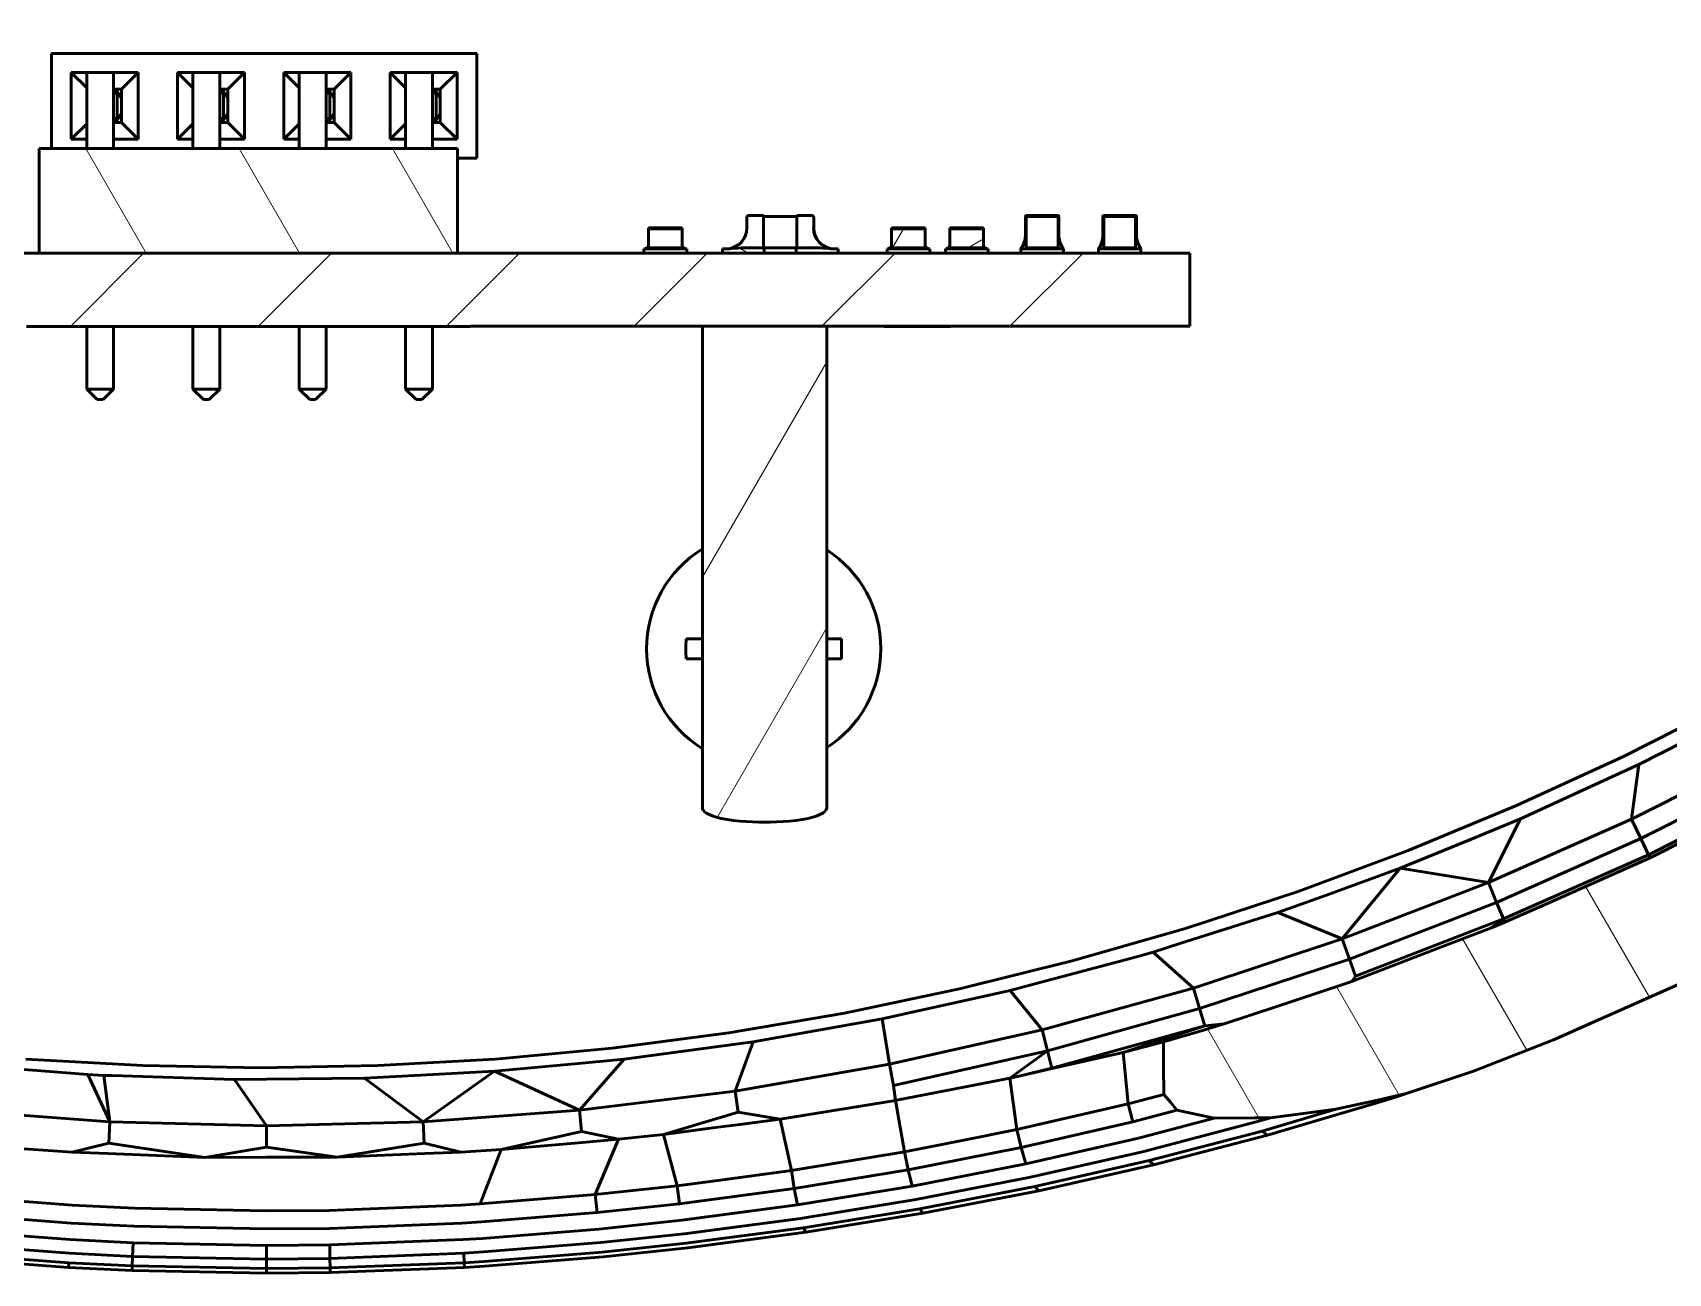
# Model space of a CAD drawing. Header units: millimetres. Extents: x -232 to 1390, y -69 to 653.
# Drawn here: x 532.84 to 571.92, y 318.03 to 347.68 of the extents above; entities that cross this region are included whole.
import ezdxf

# ---------------------------------------------------------------- set-up
doc = ezdxf.new("R2010")
doc.units = ezdxf.units.MM
doc.layers.add('Видимый контур (ГОСТ)', color=7, linetype='Continuous', lineweight=50)
doc.layers.add('Штриховка (ГОСТ)', color=7, linetype='Continuous', lineweight=18)
pattern_1 = [(45, (0, 0), (-2.245064, 2.245064), [])]
pattern_2 = [(60, (0, 0), (-2.74963, 1.587501), [])]
pattern_3 = [(120.00018, (0, 0), (-2.749626, -1.587508), [])]
pattern_4 = [(30, (0, 0), (-1.587501, 2.74963), [])]
pattern_5 = [(150.00025, (0, 0), (-1.587488, -2.749637), [])]

msp = doc.modelspace()

# ---------------------------------------------------------------- hatches: boundary and pattern name
at = {"layer": 'Штриховка (ГОСТ)'}
h = msp.add_hatch(dxfattribs=at)
h.set_pattern_fill('ANSI31', color=256, scale=25.4, angle=75.0002, style=0)
h.set_pattern_definition(pattern_3)
h.paths.add_polyline_path([(604.753, 437.621), (605.441, 436.429), (605.934, 435.581), (606.16, 435.047), (606.261, 434.807), (606.278, 434.701), (606.373, 434.126), (606.387, 434.033), (606.39, 434.016), (606.322, 433.365), (606.311, 433.252), (606.099, 432.752), (606.033, 432.591), (605.708, 432.231), (605.577, 432.081), (605.141, 431.852), (604.973, 431.76), (604.528, 431.691), (604.265, 431.652), (593.213, 431.636), (583.768, 431.621), (583.486, 431.591), (582.309, 431.468), (581.72, 431.28), (580.895, 431.016), (580.201, 430.629), (579.568, 430.277), (578.73, 429.576), (578.369, 429.273), (577.379, 428.091), (577.333, 428.037), (577.221, 427.845), (576.494, 426.525), (576.254, 425.873), (575.875, 424.839), (575.506, 423.091), (575.496, 423.041), (575.49, 422.965), (575.368, 421.051), (575.368, 416.368), (575.368, 415.719), (575.368, 409.22), (575.368, 404.959), (575.368, 401.908), (575.368, 400.39), (575.368, 398.178), (575.368, 396.445), (575.368, 395.023), (575.368, 393.61), (575.368, 392.544), (575.368, 391.612), (575.368, 390.771), (575.368, 389.559), (575.368, 388.953), (575.368, 388.307), (575.368, 387.162), (575.368, 386.632), (575.368, 386.069), (575.368, 385.013), (575.368, 384.489), (575.368, 383.442), (575.368, 382.881), (575.368, 382.123), (575.368, 380.918), (575.368, 378.378), (575.368, 374.678), (575.404, 374.118), (575.482, 372.889), (575.49, 372.778), (575.49, 372.762), (575.491, 372.745), (575.491, 372.737), (575.495, 372.697), (575.496, 372.692), (575.749, 371.49), (575.875, 370.892), (576.13, 370.196), (576.494, 369.203), (576.636, 368.943), (577.15, 368.009), (577.294, 367.763), (577.333, 367.696), (578.13, 366.744), (578.369, 366.458), (579.107, 365.84), (579.568, 365.454), (580.223, 365.089), (580.895, 364.714), (581.469, 364.53), (582.309, 364.261), (583.475, 364.139), (583.768, 364.108), (586.626, 364.114), (604.265, 364.073), (604.322, 364.065), (604.907, 363.968), (604.937, 363.964), (604.975, 363.958), (605.555, 363.65), (605.578, 363.637), (606.033, 363.128), (606.035, 363.126), (606.043, 363.105), (606.311, 362.474), (606.32, 362.392), (606.389, 361.724), (606.351, 361.489), (606.26, 360.929), (606.083, 360.503), (605.934, 360.148), (605.443, 359.291), (604.753, 358.108), (603.245, 355.727), (602.723, 354.902), (602.161, 354.103), (600.537, 351.799), (599.936, 351.029), (598.202, 348.806), (596.36, 346.672), (595.723, 345.932), (593.779, 343.89), (593.106, 343.183), (592.398, 342.51), (590.357, 340.566), (589.617, 339.928), (587.482, 338.087), (585.26, 336.352), (584.49, 335.752), (582.185, 334.128), (581.387, 333.566), (580.562, 333.044), (578.181, 331.536), (577.331, 331.054), (574.878, 329.665), (572.36, 328.397), (571.487, 327.958), (568.91, 326.816), (568.018, 326.42), (567.812, 326.336), (567.674, 326.28), (566.697, 325.909), (564.477, 325.052), (564.359, 325.008), (562.596, 324.416), (561.313, 323.992), (560.967, 323.891), (560.873, 323.863), (559.864, 323.568), (559.862, 322.99), (559.868, 322.305), (560.032, 322.111), (560.178, 321.93), (560.668, 321.825), (561.071, 321.741), (562.029, 321.749), (562.416, 321.75), (562.84, 321.805), (563.98, 321.952), (564.978, 322.169), (565.661, 322.333), (567.272, 322.862), (569.18, 323.614), (572.786, 325.213), (576.309, 326.987), (579.741, 328.931), (583.074, 331.041), (586.299, 333.313), (589.409, 335.74), (592.396, 338.316), (595.253, 341.036), (597.973, 343.893), (600.549, 346.88), (602.976, 349.99), (605.248, 353.215), (607.358, 356.547), (609.302, 359.98), (610.851, 363.051), (611.184, 363.984), (611.253, 364.573), (611.293, 364.931), (611.28, 365.033), (611.172, 365.831), (611.059, 366.091), (610.833, 366.603), (610.59, 366.878), (610.299, 367.198), (609.963, 367.383), (609.603, 367.573), (609.254, 367.633), (608.791, 367.701), (599.946, 367.704), (591.894, 367.748), (582.368, 367.733), (581.931, 367.804), (581.333, 367.9), (580.97, 368.084), (580.368, 368.389), (580.133, 368.61), (579.54, 369.166), (579.441, 369.323), (578.932, 370.135), (578.909, 370.174), (578.904, 370.182), (578.585, 371.193), (578.504, 371.449), (578.425, 372.245), (578.368, 372.808), (578.368, 373.22), (578.368, 376.898), (578.368, 380.249), (578.368, 381.68), (578.368, 382.531), (578.368, 383.139), (578.368, 384.196), (578.368, 384.746), (578.368, 385.79), (578.368, 386.369), (578.368, 386.908), (578.368, 388.036), (578.368, 388.688), (578.368, 389.3), (578.368, 390.505), (578.368, 391.353), (578.368, 392.292), (578.368, 393.371), (578.368, 394.808), (578.368, 396.267), (578.368, 398.066), (578.368, 400.399), (578.368, 402.007), (578.368, 405.322), (578.368, 410.106), (578.368, 417.787), (578.368, 418.437), (578.368, 422.922), (578.45, 423.734), (578.504, 424.279), (578.886, 425.487), (578.904, 425.543), (579.004, 425.714), (579.54, 426.567), (579.691, 426.708), (580.368, 427.343), (580.681, 427.501), (581.333, 427.831), (581.742, 427.897), (582.368, 427.997), (591.575, 427.981), (595.949, 428.013), (608.79, 428.028), (609.064, 428.067), (609.603, 428.159), (610.113, 428.438), (610.299, 428.534), (610.668, 428.948), (610.833, 429.127), (611.032, 429.586), (611.171, 429.895), (611.224, 430.302), (611.292, 430.788), (611.26, 431.064), (611.184, 431.746), (611.094, 432.006), (611.017, 432.23), (610.852, 432.687), (609.302, 435.75), (607.358, 439.182), (605.248, 442.515), (602.976, 445.74), (600.549, 448.849), (597.973, 451.836), (595.253, 454.693), (592.396, 457.413), (589.409, 459.99), (586.299, 462.417), (583.074, 464.688), (579.741, 466.798), (576.309, 468.743), (572.786, 470.516), (569.18, 472.115), (565.499, 473.535), (561.754, 474.772), (557.952, 475.824), (554.103, 476.688), (550.217, 477.363), (546.302, 477.845), (542.368, 478.136), (538.424, 478.233), (534.481, 478.136), (530.547, 477.845), (526.632, 477.363), (522.745, 476.688), (518.896, 475.824), (515.095, 474.772), (511.349, 473.535), (507.669, 472.115), (504.063, 470.516), (500.539, 468.743), (497.107, 466.798), (493.774, 464.688), (490.549, 462.417), (487.439, 459.99), (484.452, 457.413), (481.595, 454.693), (478.876, 451.836), (476.299, 448.849), (473.872, 445.74), (471.601, 442.515), (469.49, 439.182), (467.546, 435.75), (465.997, 432.678), (465.664, 431.746), (465.595, 431.156), (465.556, 430.799), (465.569, 430.696), (465.676, 429.899), (465.789, 429.638), (466.015, 429.126), (466.258, 428.852), (466.55, 428.531), (466.885, 428.346), (467.245, 428.156), (467.595, 428.097), (468.058, 428.029), (476.902, 428.025), (484.954, 427.981), (494.48, 427.996), (494.917, 427.926), (495.515, 427.83), (495.878, 427.646), (496.48, 427.341), (496.716, 427.12), (497.309, 426.564), (497.407, 426.407), (497.917, 425.595), (497.94, 425.555), (497.944, 425.548), (498.263, 424.536), (498.344, 424.281), (498.424, 423.484), (498.48, 422.921), (498.48, 418.182), (498.48, 417.504), (498.48, 409.907), (498.48, 405.168), (498.48, 401.88), (498.48, 400.277), (498.48, 397.963), (498.48, 396.177), (498.48, 394.725), (498.48, 393.298), (498.48, 392.224), (498.48, 391.287), (498.48, 390.505), (498.48, 389.3), (498.48, 388.64), (498.48, 387.992), (498.48, 386.872), (498.48, 386.335), (498.48, 385.756), (498.48, 384.717), (498.48, 384.166), (498.48, 383.112), (498.48, 382.499), (498.48, 381.638), (498.48, 380.181), (498.48, 376.732), (498.48, 373.2), (498.48, 372.807), (498.399, 371.995), (498.344, 371.45), (497.962, 370.243), (497.944, 370.186), (497.844, 370.016), (497.309, 369.163), (497.157, 369.021), (496.48, 368.387), (496.167, 368.228), (495.515, 367.899), (495.106, 367.833), (494.48, 367.732), (485.274, 367.748), (480.899, 367.716), (468.058, 367.702), (467.785, 367.662), (467.245, 367.571), (466.735, 367.292), (466.549, 367.195), (466.18, 366.781), (466.015, 366.603), (465.816, 366.144), (465.677, 365.835), (465.624, 365.427), (465.557, 364.942), (465.589, 364.666), (465.664, 363.984), (465.754, 363.724), (465.831, 363.5), (465.996, 363.043), (467.546, 359.98), (469.49, 356.547), (471.601, 353.215), (473.872, 349.99), (476.299, 346.88), (478.876, 343.893), (481.595, 341.036), (484.452, 338.316), (487.439, 335.74), (490.549, 333.313), (493.774, 331.041), (497.107, 328.931), (500.539, 326.987), (504.063, 325.213), (507.669, 323.614), (509.562, 322.863), (510.662, 322.494), (510.833, 322.441), (511.182, 322.333), (512.065, 322.134), (512.863, 321.952), (513.113, 321.919), (513.614, 321.852), (514.15, 321.787), (514.451, 321.749), (515.117, 321.747), (515.775, 321.741), (515.966, 321.786), (516.624, 321.933), (516.638, 321.951), (516.715, 322.047), (516.935, 322.307), (516.937, 322.461), (516.985, 323.568), (515.976, 323.863), (515.881, 323.891), (515.535, 323.992), (514.252, 324.416), (512.489, 325.008), (512.371, 325.052), (510.151, 325.909), (509.174, 326.28), (509.036, 326.336), (508.831, 326.42), (507.938, 326.816), (505.361, 327.958), (504.489, 328.397), (501.971, 329.665), (499.517, 331.054), (498.668, 331.536), (496.286, 333.044), (495.461, 333.566), (494.663, 334.128), (492.358, 335.752), (491.588, 336.352), (489.366, 338.087), (487.231, 339.928), (486.492, 340.566), (484.45, 342.51), (483.743, 343.183), (483.069, 343.89), (481.126, 345.932), (480.488, 346.672), (478.646, 348.806), (476.912, 351.029), (476.311, 351.799), (474.688, 354.103), (474.125, 354.902), (473.603, 355.727), (472.095, 358.108), (471.406, 359.291), (470.914, 360.148), (470.766, 360.503), (470.588, 360.929), (470.542, 361.219), (470.46, 361.724), (470.477, 361.884), (470.537, 362.474), (470.562, 362.53), (470.805, 363.105), (470.813, 363.124), (470.814, 363.126), (471.253, 363.617), (471.27, 363.637), (471.868, 363.955), (471.873, 363.958), (471.911, 363.964), (471.942, 363.968), (472.526, 364.065), (472.583, 364.073), (490.221, 364.114), (493.08, 364.109), (493.362, 364.138), (494.539, 364.261), (495.129, 364.45), (495.953, 364.714), (496.647, 365.1), (497.28, 365.453), (498.118, 366.154), (498.48, 366.456), (499.47, 367.638), (499.515, 367.693), (499.628, 367.885), (500.355, 369.205), (500.594, 369.857), (500.974, 370.891), (501.08, 371.379), (501.093, 371.461), (501.352, 372.688), (501.353, 372.693), (501.355, 372.709), (501.355, 372.716), (501.355, 372.722), (501.358, 372.765), (501.48, 374.678), (501.48, 378.237), (501.48, 380.853), (501.48, 382.081), (501.48, 382.848), (501.48, 383.413), (501.48, 384.456), (501.48, 384.982), (501.48, 386.032), (501.48, 386.595), (501.48, 387.124), (501.48, 388.26), (501.48, 388.901), (501.48, 389.559), (501.48, 390.771), (501.48, 391.542), (501.48, 392.471), (501.48, 393.532), (501.48, 394.934), (501.48, 396.348), (501.48, 398.068), (501.48, 400.26), (501.48, 401.773), (501.48, 404.798), (501.48, 409.016), (501.48, 415.439), (501.48, 416.116), (501.48, 421.051), (501.444, 421.611), (501.366, 422.84), (501.357, 422.977), (501.353, 423.037), (501.096, 424.257), (500.974, 424.837), (500.719, 425.533), (500.355, 426.527), (500.212, 426.787), (499.698, 427.72), (499.554, 427.967), (499.515, 428.033), (498.718, 428.986), (498.48, 429.271), (497.741, 429.889), (497.28, 430.276), (496.626, 430.641), (495.953, 431.016), (495.379, 431.199), (494.539, 431.469), (493.373, 431.591), (493.08, 431.621), (489.929, 431.617), (472.583, 431.652), (472.473, 431.668), (471.874, 431.767), (471.817, 431.796), (471.27, 432.091), (471.238, 432.125), (470.814, 432.598), (470.782, 432.671), (470.538, 433.251), (470.519, 433.424), (470.46, 434.003), (470.513, 434.337), (470.588, 434.8), (470.805, 435.321), (470.914, 435.583), (471.31, 436.277), (471.406, 436.436), (472.095, 437.621), (473.603, 440.003), (474.125, 440.828), (474.688, 441.626), (476.311, 443.931), (476.912, 444.701), (478.646, 446.923), (480.488, 449.058), (481.126, 449.797), (483.069, 451.839), (483.743, 452.546), (484.45, 453.22), (486.492, 455.163), (487.231, 455.801), (489.366, 457.642), (491.588, 459.377), (492.358, 459.978), (494.663, 461.601), (495.461, 462.163), (496.286, 462.686), (498.668, 464.194), (499.517, 464.675), (501.971, 466.065), (504.489, 467.332), (505.361, 467.771), (507.938, 468.914), (508.831, 469.31), (509.742, 469.661), (512.372, 470.675), (513.299, 470.982), (515.976, 471.866), (518.693, 472.618), (519.634, 472.878), (522.385, 473.496), (523.338, 473.71), (524.3, 473.877), (527.077, 474.359), (528.046, 474.478), (530.844, 474.823), (533.656, 475.031), (534.63, 475.103), (537.448, 475.172), (538.424, 475.196), (539.4, 475.172), (542.218, 475.103), (543.192, 475.031), (546.004, 474.823), (548.802, 474.478), (549.771, 474.359), (552.549, 473.877), (553.511, 473.71), (554.463, 473.496), (557.214, 472.878), (558.155, 472.618), (560.872, 471.866), (563.549, 470.982), (564.476, 470.675), (567.107, 469.661), (568.018, 469.31), (568.91, 468.914), (571.487, 467.771), (572.36, 467.332), (574.878, 466.065), (577.331, 464.675), (578.181, 464.194), (580.562, 462.686), (581.387, 462.163), (582.185, 461.601), (584.49, 459.978), (585.26, 459.377), (587.482, 457.642), (589.617, 455.801), (590.357, 455.163), (592.398, 453.22), (593.106, 452.546), (593.779, 451.839), (595.723, 449.797), (596.36, 449.058), (598.202, 446.923), (599.936, 444.701), (600.537, 443.931), (602.161, 441.626), (602.723, 440.828), (603.245, 440.003)])
h = msp.add_hatch(dxfattribs=at)
h.set_pattern_fill('ANSI31', color=256, scale=25.4, angle=75.0002, style=0)
h.set_pattern_definition(pattern_3)
h.paths.add_polyline_path([(542.987, 344.912), (532.987, 344.912), (532.987, 342.412), (542.987, 342.412)])
h = msp.add_hatch(dxfattribs=at)
h.set_pattern_fill('ANSI31', color=256, scale=25.4, style=0)
h.set_pattern_definition(pattern_1)
h.paths.add_polyline_path([(557.339, 342.537), (557.339, 343.287), (556.579, 343.287), (556.579, 342.537)])
h = msp.add_hatch(dxfattribs=at)
h.set_pattern_fill('ANSI31', color=256, scale=25.4, angle=-15, style=0)
h.set_pattern_definition(pattern_4)
h.paths.add_polyline_path([(559.194, 342.537), (559.194, 343.287), (558.434, 343.287), (558.434, 342.537)])
h = msp.add_hatch(dxfattribs=at)
h.set_pattern_fill('ANSI31', color=256, scale=25.4, angle=90.0002, style=0)
h.set_pattern_definition([(135.0002, (0, 0), (-2.245056, -2.245072), [])])
h.paths.add_polyline_path([(548.355, 343.017), (547.555, 343.017), (547.555, 342.987), (548.355, 342.987)])
h = msp.add_hatch(dxfattribs=at)
h.set_pattern_fill('ANSI31', color=256, scale=25.4, style=0)
h.set_pattern_definition(pattern_1)
h.paths.add_polyline_path([(548.355, 342.537), (548.355, 342.987), (547.555, 342.987), (547.555, 342.537)])
h = msp.add_hatch(dxfattribs=at)
h.set_pattern_fill('ANSI31', color=256, scale=25.4, angle=75.0002, style=0)
h.set_pattern_definition(pattern_3)
h.paths.add_polyline_path([(554.163, 343.017), (553.363, 343.017), (553.363, 342.987), (554.163, 342.987)])
h = msp.add_hatch(dxfattribs=at)
h.set_pattern_fill('ANSI31', color=256, scale=25.4, angle=15, style=0)
h.set_pattern_definition(pattern_2)
h.paths.add_polyline_path([(554.163, 342.537), (554.163, 342.987), (553.363, 342.987), (553.363, 342.537)])
h = msp.add_hatch(dxfattribs=at)
h.set_pattern_fill('ANSI31', color=256, scale=25.4, angle=105.0002, style=0)
h.set_pattern_definition(pattern_5)
h.paths.add_polyline_path([(555.557, 343.017), (554.757, 343.017), (554.757, 342.987), (555.557, 342.987)])
h = msp.add_hatch(dxfattribs=at)
h.set_pattern_fill('ANSI31', color=256, scale=25.4, angle=-15, style=0)
h.set_pattern_definition(pattern_4)
h.paths.add_polyline_path([(555.557, 342.537), (555.557, 342.987), (554.757, 342.987), (554.757, 342.537)])
h = msp.add_hatch(dxfattribs=at)
h.set_pattern_fill('ANSI31', color=256, scale=25.4, style=0)
h.set_pattern_definition(pattern_1)
h.paths.add_polyline_path([(516.566, 340.662), (516.566, 342.412), (515.487, 342.412), (515.487, 340.662)])
h.paths.add_polyline_path([(532.687, 340.661), (543.287, 340.661), (543.287, 340.662), (548.842, 340.662), (551.812, 340.662), (560.487, 340.662), (560.487, 342.412), (552.082, 342.412), (551.082, 342.412), (550.32, 342.412), (549.32, 342.412), (542.987, 342.412), (532.987, 342.412), (518.507, 342.412), (518.507, 340.662), (523.342, 340.662), (526.312, 340.662), (532.687, 340.662)])
h = msp.add_hatch(dxfattribs=at)
h.set_pattern_fill('ANSI31', color=256, scale=25.4, angle=105.0002, style=0)
h.set_pattern_definition(pattern_5)
edge = h.paths.add_edge_path()
edge.add_line((549.32, 342.512), (549.32, 342.412))
edge.add_line((549.32, 342.412), (550.32, 342.412))
edge.add_line((550.32, 342.412), (550.32, 342.512))
edge.add_line((550.32, 342.512), (550.301, 342.512))
edge.add_line((550.301, 342.512), (550.301, 342.533))
edge.add_line((550.301, 342.533), (549.951, 342.533))
edge.add_spline(control_points=[(549.951, 342.533), (549.905, 342.533), (549.879, 342.541), (549.667, 342.533), (549.543, 342.521), (549.477, 342.515)], knot_values=[-0.043818, -0.043818, -0.043818, -0.043818, -0.019929, -0.019929, 0, 0, 0, 0], degree=3, periodic=0)
edge.add_spline(control_points=[(549.477, 342.515), (549.457, 342.513), (549.438, 342.512), (549.42, 342.512)], knot_values=[0.049205, 0.049205, 0.049205, 0.049205, 0.054744, 0.054744, 0.054744, 0.054744], degree=3, periodic=0)
edge.add_line((549.42, 342.512), (549.32, 342.512))
edge = h.paths.add_edge_path()
edge.add_line((552.082, 342.412), (552.082, 342.512))
edge.add_line((552.082, 342.512), (551.982, 342.512))
edge.add_spline(control_points=[(551.982, 342.512), (551.964, 342.512), (551.944, 342.513), (551.925, 342.515)], knot_values=[0.463339, 0.463339, 0.463339, 0.463339, 0.468878, 0.468878, 0.468878, 0.468878], degree=3, periodic=0)
edge.add_spline(control_points=[(551.925, 342.515), (551.835, 342.524), (551.744, 342.532), (551.618, 342.537), (551.587, 342.538), (551.508, 342.536), (551.482, 342.533), (551.451, 342.533)], knot_values=[-0.029729, -0.029729, -0.029729, -0.029729, -0.014977, -0.014977, -0.009197, -0.009197, 0, 0, 0, 0], degree=3, periodic=0)
edge.add_line((551.451, 342.533), (551.101, 342.533))
edge.add_line((551.101, 342.533), (551.101, 342.512))
edge.add_line((551.101, 342.512), (551.082, 342.512))
edge.add_line((551.082, 342.512), (551.082, 342.412))
edge.add_line((551.082, 342.412), (552.082, 342.412))
h = msp.add_hatch(dxfattribs=at)
h.set_pattern_fill('ANSI31', color=256, scale=25.4, angle=15, style=0)
h.set_pattern_definition(pattern_2)
edge = h.paths.add_edge_path()
edge.add_spline(control_points=[(548.842, 329.162), (548.842, 329.153), (548.843, 329.143), (548.849, 329.124), (548.854, 329.113), (548.878, 329.076), (548.909, 329.05), (548.998, 328.992), (549.08, 328.961), (549.506, 328.833), (549.954, 328.815), (550.327, 328.815), (550.7, 328.815), (551.147, 328.833), (551.573, 328.961), (551.655, 328.992), (551.744, 329.05), (551.776, 329.076), (551.799, 329.113), (551.804, 329.124), (551.81, 329.143), (551.812, 329.153), (551.812, 329.162)], knot_values=[-0.149581, -0.149581, -0.149581, -0.149581, -0.146924, -0.146924, -0.143819, -0.143819, -0.133642, -0.133642, -0.111883, -0.111883, 0, 0, 0, 0.111883, 0.111883, 0.133642, 0.133642, 0.143819, 0.143819, 0.146924, 0.146924, 0.149581, 0.149581, 0.149581, 0.149581], degree=3, periodic=0)
edge.add_line((551.812, 329.162), (551.812, 340.662))
edge.add_line((551.812, 340.662), (548.842, 340.662))
edge.add_line((548.842, 340.662), (548.842, 329.162))

# ---------------------------------------------------------------- linework, layer by layer
at = {"layer": 'Видимый контур (ГОСТ)'}
for p, q in [((533.287, 347.18), (543.447, 347.18)), ((533.287, 344.912), (533.287, 347.18)), ((543.447, 347.18), (543.447, 344.68)), ((533.757, 346.73), (533.757, 345.13)), ((535.357, 346.73), (533.757, 346.73)), ((533.757, 346.73), (534.127, 346.361)), ((534.767, 346.73), (534.127, 346.73)), ((534.127, 346.73), (534.127, 345.907)), ((534.767, 346.73), (534.767, 345.907)), ((534.957, 346.33), (535.357, 346.73)), ((535.357, 345.13), (535.357, 346.73)), ((537.897, 346.73), (536.297, 346.73)), ((536.297, 346.73), (536.297, 345.13)), ((536.297, 346.73), (536.667, 346.361)), ((537.307, 346.73), (536.667, 346.73)), ((536.667, 346.73), (536.667, 345.907)), ((537.307, 346.73), (537.307, 345.907)), ((537.497, 346.33), (537.897, 346.73)), ((537.897, 345.13), (537.897, 346.73)), ((540.437, 346.73), (538.837, 346.73)), ((538.837, 346.73), (538.837, 345.13)), ((538.837, 346.73), (539.207, 346.361)), ((539.847, 346.73), (539.207, 346.73)), ((539.207, 346.73), (539.207, 345.907)), ((539.847, 346.73), (539.847, 345.907)), ((540.037, 346.33), (540.437, 346.73)), ((540.437, 345.13), (540.437, 346.73)), ((542.977, 346.73), (541.377, 346.73)), ((541.377, 346.73), (541.377, 345.13)), ((541.377, 346.73), (541.747, 346.361)), ((542.387, 346.73), (541.747, 346.73)), ((541.747, 346.73), (541.747, 345.907)), ((542.387, 346.73), (542.387, 345.907)), ((542.577, 346.33), (542.977, 346.73)), ((542.977, 345.13), (542.977, 346.73)), ((534.767, 346.33), (534.957, 346.33)), ((534.957, 346.33), (534.957, 345.53)), ((537.497, 346.33), (537.307, 346.33)), ((537.497, 346.33), (537.497, 345.53)), ((540.037, 346.33), (539.847, 346.33)), ((540.037, 346.33), (540.037, 345.53)), ((542.577, 346.33), (542.387, 346.33)), ((542.577, 346.33), (542.577, 345.53)), ((534.767, 346.23), (534.857, 346.23)), ((534.857, 346.23), (534.857, 345.63)), ((537.307, 346.23), (537.397, 346.23)), ((537.397, 346.23), (537.397, 345.63)), ((539.847, 346.23), (539.937, 346.23)), ((539.937, 346.23), (539.937, 345.63)), ((542.387, 346.23), (542.477, 346.23)), ((542.477, 346.23), (542.477, 345.63)), ((534.127, 344.912), (534.127, 345.907)), ((534.767, 344.912), (534.767, 345.907)), ((534.767, 345.63), (534.857, 345.63)), ((534.767, 345.53), (534.957, 345.53)), ((535.357, 345.13), (534.957, 345.53)), ((536.667, 344.912), (536.667, 345.907)), ((537.307, 344.912), (537.307, 345.907)), ((537.307, 345.63), (537.397, 345.63)), ((537.307, 345.53), (537.497, 345.53)), ((537.897, 345.13), (537.497, 345.53)), ((539.207, 344.912), (539.207, 345.907)), ((539.847, 344.912), (539.847, 345.907)), ((539.847, 345.63), (539.937, 345.63)), ((539.847, 345.53), (540.037, 345.53)), ((540.437, 345.13), (540.037, 345.53)), ((541.747, 344.912), (541.747, 345.907)), ((542.387, 344.912), (542.387, 345.907)), ((542.387, 345.63), (542.477, 345.63)), ((542.387, 345.53), (542.577, 345.53)), ((542.977, 345.13), (542.577, 345.53)), ((534.127, 345.5), (533.757, 345.13)), ((536.667, 345.5), (536.297, 345.13)), ((539.207, 345.5), (538.837, 345.13)), ((541.747, 345.5), (541.377, 345.13)), ((542.987, 344.912), (532.987, 344.912)), ((532.987, 344.912), (532.987, 342.412)), ((533.757, 345.13), (534.127, 345.13)), ((534.767, 345.13), (535.357, 345.13)), ((536.297, 345.13), (536.667, 345.13)), ((537.307, 345.13), (537.897, 345.13)), ((538.837, 345.13), (539.207, 345.13)), ((539.847, 345.13), (540.437, 345.13)), ((541.377, 345.13), (541.747, 345.13)), ((542.387, 345.13), (542.977, 345.13)), ((542.987, 342.412), (542.987, 344.912)), ((542.987, 344.68), (543.447, 344.68)), ((549.901, 343.012), (549.901, 343.262)), ((549.951, 343.312), (550.301, 343.312)), ((550.301, 343.312), (550.301, 343.287)), ((550.301, 342.822), (550.301, 343.287)), ((551.101, 343.287), (550.301, 343.287)), ((551.101, 343.287), (551.101, 343.312)), ((551.451, 343.312), (551.101, 343.312)), ((551.101, 343.287), (551.101, 342.822)), ((551.501, 343.262), (551.501, 343.012)), ((556.559, 342.822), (556.559, 343.287)), ((557.339, 343.287), (556.579, 343.287)), ((556.579, 343.287), (556.579, 342.537)), ((556.584, 343.312), (557.334, 343.312)), ((557.339, 342.537), (557.339, 343.287)), ((557.359, 343.287), (557.359, 342.822)), ((558.414, 342.822), (558.414, 343.287)), ((559.194, 343.287), (558.434, 343.287)), ((558.434, 343.287), (558.434, 342.537)), ((558.439, 343.312), (559.189, 343.312)), ((559.194, 342.537), (559.194, 343.287)), ((559.214, 343.287), (559.214, 342.822)), ((548.355, 343.017), (547.555, 343.017)), ((547.555, 343.017), (547.555, 342.987)), ((548.355, 342.987), (547.555, 342.987)), ((547.555, 342.987), (547.555, 342.537)), ((547.555, 342.987), (548.355, 342.987)), ((548.355, 342.987), (548.355, 343.017)), ((548.355, 342.537), (548.355, 342.987)), ((550.301, 342.822), (550.301, 342.533)), ((551.101, 342.533), (551.101, 342.822)), ((554.163, 343.017), (553.363, 343.017)), ((553.363, 343.017), (553.363, 342.987)), ((554.163, 342.987), (553.363, 342.987)), ((553.363, 342.987), (553.363, 342.537)), ((553.363, 342.987), (554.163, 342.987)), ((554.163, 342.987), (554.163, 343.017)), ((554.163, 342.537), (554.163, 342.987)), ((555.557, 343.017), (554.757, 343.017)), ((554.757, 343.017), (554.757, 342.987)), ((555.557, 342.987), (554.757, 342.987)), ((554.757, 342.987), (554.757, 342.537)), ((554.757, 342.987), (555.557, 342.987)), ((555.557, 342.987), (555.557, 343.017)), ((555.557, 342.537), (555.557, 342.987)), ((560.487, 342.412), (518.507, 342.412)), ((532.987, 342.412), (542.987, 342.412)), ((547.445, 342.512), (548.465, 342.512)), ((547.445, 342.512), (547.445, 342.412)), ((547.555, 342.537), (547.521, 342.537)), ((547.555, 342.537), (548.355, 342.537)), ((548.389, 342.537), (548.355, 342.537)), ((548.465, 342.512), (548.465, 342.412)), ((549.32, 342.512), (549.32, 342.412)), ((549.42, 342.512), (549.32, 342.512)), ((549.32, 342.412), (550.32, 342.412)), ((550.301, 342.533), (549.951, 342.533)), ((551.101, 342.537), (550.301, 342.537)), ((550.301, 342.512), (550.301, 342.533)), ((550.32, 342.512), (550.301, 342.512)), ((550.32, 342.412), (550.32, 342.512)), ((551.101, 342.512), (551.082, 342.512)), ((551.082, 342.512), (551.082, 342.412)), ((551.082, 342.412), (552.082, 342.412)), ((551.451, 342.533), (551.101, 342.533)), ((551.101, 342.533), (551.101, 342.512)), ((552.082, 342.512), (551.982, 342.512)), ((552.082, 342.412), (552.082, 342.512)), ((553.253, 342.512), (554.273, 342.512)), ((553.253, 342.512), (553.253, 342.412)), ((553.363, 342.537), (553.329, 342.537)), ((553.363, 342.537), (554.163, 342.537)), ((554.197, 342.537), (554.163, 342.537)), ((554.273, 342.512), (554.273, 342.412)), ((554.647, 342.512), (555.667, 342.512)), ((554.647, 342.512), (554.647, 342.412)), ((554.757, 342.537), (554.723, 342.537)), ((554.757, 342.537), (555.557, 342.537)), ((555.591, 342.537), (555.557, 342.537)), ((555.667, 342.512), (555.667, 342.412)), ((556.451, 342.512), (557.467, 342.512)), ((556.451, 342.512), (556.451, 342.412)), ((556.579, 342.537), (557.339, 342.537)), ((557.467, 342.512), (557.467, 342.412)), ((558.306, 342.512), (559.322, 342.512)), ((558.306, 342.512), (558.306, 342.412)), ((558.434, 342.537), (559.194, 342.537)), ((559.322, 342.512), (559.322, 342.412)), ((560.487, 340.662), (560.487, 342.412)), ((532.687, 340.661), (543.287, 340.661)), ((534.127, 339.162), (534.127, 340.661)), ((534.767, 339.162), (534.767, 340.661)), ((536.667, 339.162), (536.667, 340.661)), ((537.307, 339.162), (537.307, 340.661)), ((539.207, 339.162), (539.207, 340.661)), ((539.847, 339.162), (539.847, 340.661)), ((541.747, 339.162), (541.747, 340.661)), ((542.387, 339.162), (542.387, 340.661)), ((543.287, 340.661), (543.287, 340.662)), ((543.287, 340.662), (560.487, 340.662)), ((551.812, 340.662), (548.842, 340.662)), ((548.842, 340.662), (548.842, 329.162)), ((551.812, 329.162), (551.812, 340.662)), ((553.187, 340.661), (553.187, 340.662)), ((553.422, 340.661), (553.422, 340.662)), ((553.422, 340.661), (554.045, 340.661)), ((554.045, 340.661), (554.431, 340.661)), ((554.737, 340.661), (554.737, 340.662)), ((554.737, 340.661), (554.771, 340.661)), ((554.771, 340.661), (554.771, 340.662)), ((534.127, 339.162), (534.767, 339.162)), ((534.127, 339.162), (534.377, 338.912)), ((534.517, 338.912), (534.377, 338.912)), ((534.517, 338.912), (534.767, 339.162)), ((536.667, 339.162), (537.307, 339.162)), ((536.667, 339.162), (536.917, 338.912)), ((537.057, 338.912), (536.917, 338.912)), ((537.057, 338.912), (537.307, 339.162)), ((539.207, 339.162), (539.847, 339.162)), ((539.207, 339.162), (539.457, 338.912)), ((539.597, 338.912), (539.457, 338.912)), ((539.597, 338.912), (539.847, 339.162)), ((541.747, 339.162), (542.387, 339.162)), ((541.747, 339.162), (541.997, 338.912)), ((542.137, 338.912), (541.997, 338.912)), ((542.137, 338.912), (542.387, 339.162)), ((548.842, 333.197), (548.45, 333.197)), ((548.45, 333.197), (548.842, 333.197)), ((552.162, 333.197), (551.812, 333.197)), ((552.162, 333.197), (551.812, 333.197)), ((548.45, 332.715), (548.842, 332.715)), ((548.45, 332.715), (548.842, 332.715)), ((551.812, 332.715), (552.162, 332.715)), ((552.162, 332.715), (551.812, 332.715)), ((570.852, 330.385), (573.358, 331.652)), ((571.221, 330.19), (573.873, 331.545)), ((568.3, 329.213), (570.852, 330.385)), ((574.393, 330.571), (571.048, 328.887)), ((570.572, 329.893), (571.221, 330.19)), ((571.221, 330.19), (571.048, 328.887)), ((574.635, 330.12), (571.267, 328.425)), ((568.394, 328.892), (570.572, 329.893)), ((574.837, 329.741), (571.45, 328.036)), ((565.707, 328.138), (568.3, 329.213)), ((567.197, 328.401), (568.394, 328.892)), ((568.394, 328.892), (567.624, 327.369)), ((571.048, 328.887), (567.624, 327.369)), ((571.267, 328.425), (571.048, 328.887)), ((565.518, 327.712), (567.197, 328.401)), ((571.267, 328.425), (567.82, 326.897)), ((571.45, 328.036), (571.267, 328.425)), ((572.36, 328.397), (571.487, 327.958)), ((563.075, 327.16), (565.707, 328.138)), ((571.45, 328.036), (567.984, 326.5)), ((571.487, 327.958), (568.91, 326.816)), ((571.487, 327.958), (571.45, 328.036)), ((563.754, 327.073), (565.518, 327.712)), ((565.518, 327.712), (564.13, 326.022)), ((567.624, 327.369), (565.518, 327.712)), ((560.408, 326.282), (563.075, 327.16)), ((564.13, 326.022), (567.624, 327.369)), ((567.82, 326.897), (567.624, 327.369)), ((562.59, 326.651), (563.754, 327.073)), ((564.303, 325.54), (567.82, 326.897)), ((567.984, 326.5), (567.82, 326.897)), ((568.91, 326.816), (568.018, 326.42)), ((560.251, 325.911), (562.59, 326.651)), ((564.13, 326.022), (562.59, 326.651)), ((564.447, 325.136), (567.984, 326.5)), ((567.984, 326.5), (567.674, 326.28)), ((568.018, 326.42), (567.812, 326.336)), ((568.018, 326.42), (567.984, 326.5)), ((557.71, 325.504), (560.408, 326.282)), ((560.574, 324.847), (564.13, 326.022)), ((564.303, 325.54), (564.13, 326.022)), ((567.674, 326.28), (566.697, 325.909)), ((567.812, 326.336), (567.674, 326.28)), ((556.694, 324.925), (559.247, 325.603)), ((559.247, 325.603), (559.612, 325.709)), ((559.612, 325.709), (560.251, 325.911)), ((559.612, 325.709), (560.574, 324.847)), ((566.697, 325.909), (564.477, 325.052)), ((554.985, 324.827), (557.71, 325.504)), ((560.722, 324.357), (564.303, 325.54)), ((564.447, 325.136), (564.303, 325.54)), ((572.786, 325.213), (569.18, 323.614)), ((552.237, 324.253), (554.985, 324.827)), ((556.197, 324.792), (556.694, 324.925)), ((560.574, 324.847), (556.964, 323.848)), ((560.722, 324.357), (560.574, 324.847)), ((564.359, 325.008), (562.596, 324.416)), ((564.359, 325.008), (564.447, 325.136)), ((564.477, 325.052), (564.359, 325.008)), ((553.133, 324.114), (556.197, 324.792)), ((556.964, 323.848), (556.197, 324.792)), ((549.469, 323.782), (552.237, 324.253)), ((550.056, 323.567), (553.133, 324.114)), ((553.31, 323.027), (553.133, 324.114)), ((560.722, 324.357), (557.089, 323.352)), ((560.847, 323.946), (560.722, 324.357)), ((562.596, 324.416), (561.313, 323.992)), ((546.685, 323.416), (549.469, 323.782)), ((556.964, 323.848), (553.31, 323.027)), ((557.089, 323.352), (556.964, 323.848)), ((560.847, 323.946), (557.193, 322.935)), ((558.893, 323.313), (560.847, 323.946)), ((560.873, 323.863), (559.864, 323.568)), ((560.847, 323.946), (561.313, 323.992)), ((560.967, 323.891), (560.873, 323.863)), ((561.313, 323.992), (560.967, 323.891)), ((543.89, 323.153), (546.685, 323.416)), ((546.969, 323.149), (549.457, 323.486)), ((549.457, 323.486), (550.056, 323.567)), ((550.056, 323.567), (549.62, 322.387)), ((557.089, 323.352), (553.41, 322.525)), ((557.089, 323.352), (556.187, 322.695)), ((557.193, 322.935), (557.089, 323.352)), ((558.893, 323.313), (557.193, 322.935)), ((558.893, 323.313), (557.196, 322.925)), ((559.864, 323.568), (558.893, 323.313)), ((559.018, 322.08), (558.893, 323.313)), ((559.864, 323.568), (559.862, 322.99)), ((569.18, 323.614), (567.272, 322.862)), ((531.053, 323.025), (534.157, 322.783)), ((532.669, 323.153), (535.472, 322.996)), ((535.472, 322.996), (538.28, 322.943)), ((538.28, 322.943), (541.087, 322.996)), ((541.087, 322.996), (543.89, 323.153)), ((542.113, 322.768), (543.872, 322.86)), ((543.872, 322.86), (542.168, 321.653)), ((543.872, 322.86), (545.794, 323.039)), ((543.872, 322.86), (545.903, 321.929)), ((545.794, 323.039), (546.969, 323.149)), ((546.969, 323.149), (545.903, 321.929)), ((549.62, 322.387), (553.31, 323.027)), ((553.41, 322.525), (553.31, 323.027)), ((557.193, 322.935), (556.367, 322.736)), ((557.196, 322.925), (556.367, 322.736)), ((559.862, 322.99), (559.868, 322.305)), ((567.272, 322.862), (565.474, 322.267)), ((565.661, 322.333), (567.272, 322.862)), ((534.157, 322.783), (534.538, 322.763)), ((534.68, 321.653), (534.157, 322.783)), ((534.538, 322.763), (534.734, 322.757)), ((534.538, 322.763), (534.68, 321.653)), ((534.734, 322.757), (537.656, 322.666)), ((537.656, 322.666), (538.424, 322.674)), ((538.424, 321.561), (537.656, 322.666)), ((538.424, 322.674), (540.767, 322.699)), ((540.767, 322.699), (542.113, 322.768)), ((542.168, 321.653), (540.767, 322.699)), ((553.454, 322.163), (553.41, 322.525)), ((555.085, 322.48), (553.481, 322.168)), ((556.187, 322.695), (555.085, 322.48)), ((556.367, 322.736), (556.187, 322.695)), ((556.358, 321.467), (556.187, 322.695)), ((545.903, 321.929), (549.62, 322.387)), ((549.695, 321.881), (549.62, 322.387)), ((553.454, 322.163), (550.697, 321.716)), ((553.481, 322.168), (553.454, 322.163)), ((553.674, 320.937), (553.454, 322.163)), ((559.018, 322.08), (556.358, 321.467)), ((559.868, 322.305), (559.018, 322.08)), ((559.13, 321.654), (559.018, 322.08)), ((559.868, 322.305), (560.032, 322.111)), ((560.032, 322.111), (560.178, 321.93)), ((562.346, 321.334), (565.146, 322.159)), ((565.04, 322.128), (562.346, 321.334)), ((563.98, 321.952), (564.978, 322.169)), ((564.978, 322.169), (565.661, 322.333)), ((565.04, 322.128), (564.978, 322.169)), ((565.661, 322.333), (565.04, 322.128)), ((565.04, 322.128), (565.146, 322.159)), ((565.474, 322.267), (565.146, 322.159)), ((530.945, 321.929), (534.68, 321.653)), ((545.903, 321.929), (542.168, 321.653)), ((545.953, 321.42), (545.903, 321.929)), ((549.695, 321.881), (547.914, 321.354)), ((549.695, 321.881), (550.697, 321.716)), ((550.697, 321.716), (549.739, 321.591)), ((550.967, 320.489), (550.697, 321.716)), ((559.13, 321.654), (560.178, 321.93)), ((561.071, 321.741), (559.259, 321.266)), ((560.178, 321.93), (560.668, 321.825)), ((560.668, 321.825), (561.071, 321.741)), ((561.071, 321.741), (562.029, 321.749)), ((562.029, 321.749), (562.416, 321.75)), ((562.416, 321.75), (562.077, 321.649)), ((563.98, 321.952), (562.221, 321.433)), ((562.416, 321.75), (562.84, 321.805)), ((562.84, 321.805), (563.98, 321.952)), ((534.655, 321.142), (534.68, 321.653)), ((534.68, 321.653), (538.424, 321.561)), ((542.168, 321.653), (538.424, 321.561)), ((538.424, 321.049), (538.424, 321.561)), ((542.193, 321.142), (542.168, 321.653)), ((544.031, 320.994), (545.953, 321.42)), ((545.953, 321.42), (546.832, 321.236)), ((547.914, 321.354), (546.832, 321.236)), ((549.093, 321.507), (547.914, 321.354)), ((548.237, 320.124), (547.914, 321.354)), ((549.739, 321.591), (549.093, 321.507)), ((556.358, 321.467), (555.085, 321.215)), ((556.456, 321.04), (556.358, 321.467)), ((559.13, 321.654), (556.456, 321.04)), ((562.077, 321.649), (559.391, 320.948)), ((562.221, 321.433), (559.517, 320.728)), ((562.346, 321.334), (559.625, 320.627)), ((562.346, 321.334), (562.221, 321.433)), ((533.781, 320.931), (532.622, 321.008)), ((533.781, 320.931), (534.655, 321.142)), ((534.643, 320.896), (533.781, 320.931)), ((536.948, 320.804), (534.655, 321.142)), ((536.948, 320.804), (538.424, 321.049)), ((538.424, 321.049), (540.109, 320.809)), ((540.109, 320.809), (542.193, 321.142)), ((542.193, 321.142), (543.068, 320.931)), ((543.068, 320.931), (542.205, 320.895)), ((544.031, 320.994), (543.068, 320.931)), ((544.031, 320.994), (543.53, 319.691)), ((545.979, 321.163), (544.031, 320.994)), ((546.832, 321.236), (545.979, 321.163)), ((546.281, 319.914), (546.832, 321.236)), ((553.674, 320.937), (550.967, 320.489)), ((555.085, 321.215), (553.674, 320.937)), ((553.758, 320.509), (553.674, 320.937)), ((553.758, 320.509), (556.456, 321.04)), ((556.567, 320.65), (556.456, 321.04)), ((559.259, 321.266), (556.567, 320.65)), ((559.391, 320.948), (556.68, 320.33)), ((536.948, 320.804), (534.643, 320.896)), ((538.424, 320.806), (536.948, 320.804)), ((540.109, 320.809), (538.424, 320.806)), ((542.205, 320.895), (540.109, 320.809)), ((556.567, 320.65), (553.85, 320.118)), ((559.517, 320.728), (556.788, 320.109)), ((559.625, 320.627), (556.879, 320.005)), ((559.625, 320.627), (559.517, 320.728)), ((548.237, 320.124), (546.281, 319.914)), ((549.093, 320.238), (548.237, 320.124)), ((548.291, 319.695), (548.237, 320.124)), ((550.967, 320.489), (549.093, 320.238)), ((551.036, 320.06), (550.967, 320.489)), ((553.758, 320.509), (551.036, 320.06)), ((553.85, 320.118), (553.758, 320.509)), ((556.68, 320.33), (553.945, 319.797)), ((533.781, 319.662), (530.999, 319.873)), ((546.281, 319.914), (543.53, 319.691)), ((546.324, 319.484), (546.281, 319.914)), ((548.291, 319.695), (551.036, 320.06)), ((551.111, 319.668), (551.036, 320.06)), ((553.85, 320.118), (551.111, 319.668)), ((553.945, 319.797), (551.186, 319.346)), ((556.788, 320.109), (554.033, 319.573)), ((556.879, 320.005), (554.107, 319.467)), ((556.879, 320.005), (556.788, 320.109)), ((530.958, 319.444), (533.755, 319.232)), ((533.781, 319.662), (535.271, 319.588)), ((535.271, 319.588), (538.424, 319.524)), ((538.424, 319.524), (539.918, 319.538)), ((539.918, 319.538), (543.068, 319.662)), ((543.53, 319.691), (543.068, 319.662)), ((546.324, 319.484), (543.558, 319.261)), ((548.291, 319.695), (546.324, 319.484)), ((551.111, 319.668), (548.348, 319.302)), ((551.186, 319.346), (548.404, 318.979)), ((554.033, 319.573), (551.255, 319.121)), ((554.107, 319.467), (551.312, 319.013)), ((554.107, 319.467), (554.033, 319.573)), ((530.916, 319.051), (533.732, 318.839)), ((533.755, 319.232), (535.254, 319.157)), ((535.254, 319.157), (538.424, 319.094)), ((539.926, 319.108), (538.424, 319.094)), ((543.093, 319.232), (539.926, 319.108)), ((543.558, 319.261), (543.093, 319.232)), ((546.368, 319.091), (543.585, 318.868)), ((548.348, 319.302), (546.368, 319.091)), ((548.404, 318.979), (546.41, 318.768)), ((551.255, 319.121), (548.454, 318.753)), ((551.312, 319.013), (548.493, 318.643)), ((551.312, 319.013), (551.255, 319.121)), ((530.878, 318.727), (533.712, 318.514)), ((533.732, 318.839), (535.238, 318.763)), ((535.225, 318.439), (535.238, 318.763)), ((538.424, 318.699), (535.238, 318.763)), ((539.934, 318.714), (538.424, 318.699)), ((538.424, 318.374), (538.424, 318.699)), ((543.117, 318.839), (539.934, 318.714)), ((539.94, 318.389), (539.934, 318.714)), ((543.585, 318.868), (543.117, 318.839)), ((546.41, 318.768), (543.607, 318.544)), ((548.454, 318.753), (546.446, 318.541)), ((548.493, 318.643), (546.473, 318.43)), ((530.82, 318.389), (533.692, 318.175)), ((530.844, 318.5), (533.699, 318.287)), ((533.692, 318.175), (533.699, 318.287)), ((533.692, 318.175), (535.211, 318.099)), ((533.699, 318.287), (535.215, 318.211)), ((533.712, 318.514), (535.225, 318.439)), ((535.211, 318.099), (535.215, 318.211)), ((535.215, 318.211), (535.225, 318.439)), ((538.424, 318.146), (535.215, 318.211)), ((538.424, 318.374), (535.225, 318.439)), ((539.94, 318.389), (538.424, 318.374)), ((538.424, 318.146), (538.424, 318.374)), ((543.136, 318.514), (539.94, 318.389)), ((539.944, 318.161), (539.94, 318.389)), ((543.149, 318.287), (539.944, 318.161)), ((543.156, 318.175), (539.946, 318.049)), ((543.607, 318.544), (543.136, 318.514)), ((543.136, 318.514), (543.149, 318.287)), ((543.624, 318.316), (543.149, 318.287)), ((543.149, 318.287), (543.156, 318.175)), ((543.633, 318.204), (543.156, 318.175)), ((546.446, 318.541), (543.624, 318.316)), ((546.473, 318.43), (543.633, 318.204)), ((538.424, 318.034), (535.211, 318.099)), ((539.944, 318.161), (538.424, 318.146)), ((538.424, 318.034), (538.424, 318.146)), ((539.946, 318.049), (538.424, 318.034)), ((539.946, 318.049), (539.944, 318.161))]:
    msp.add_line(p, q, dxfattribs=at)
for centre, radius, start, end in [((534.487, 345.93), 0.5, 19.9457, 53.1311), ((537.027, 345.93), 0.5, 19.9457, 53.1311), ((539.567, 345.93), 0.5, 19.9457, 53.1311), ((542.107, 345.93), 0.5, 19.9457, 53.1311), ((538.279, 347.998), 4.25, 214.2674, 215.2283), ((534.487, 345.93), 0.5, 306.8706, 340.0543), ((537.027, 345.93), 0.5, 306.8706, 340.0543), ((539.567, 345.93), 0.5, 306.8706, 340.0543), ((542.107, 345.93), 0.5, 306.8706, 340.0543), ((549.951, 343.262), 0.05, 90, 180), ((551.451, 343.262), 0.05, 0, 90), ((556.584, 343.287), 0.025, 90, 180), ((557.334, 343.287), 0.025, 0, 90), ((558.439, 343.287), 0.025, 90, 180), ((559.189, 343.287), 0.025, 0, 90), ((549.401, 343.012), 0.5, 270, 0), ((552.001, 343.012), 0.5, 180, 270), ((556.059, 342.822), 0.5, 321.6283, 0), ((557.859, 342.822), 0.5, 180, 218.3717), ((557.914, 342.822), 0.5, 321.6283, 0), ((559.714, 342.822), 0.5, 180, 218.3717), ((547.455, 342.612), 0.1, 270, 311.4096), ((547.455, 342.612), 0.1, 311.4096, 0), ((548.455, 342.612), 0.1, 180, 228.5904), ((548.455, 342.612), 0.1, 228.5904, 270), ((553.263, 342.612), 0.1, 270, 311.4096), ((553.263, 342.612), 0.1, 311.4096, 0), ((554.263, 342.612), 0.1, 180, 228.5904), ((554.263, 342.612), 0.1, 228.5904, 270), ((554.657, 342.612), 0.1, 270, 311.4096), ((554.657, 342.612), 0.1, 311.4096, 0), ((555.657, 342.612), 0.1, 180, 228.5904), ((555.657, 342.612), 0.1, 228.5904, 270), ((550.306, 332.956), 2.8, 121.5364, 180), ((550.306, 332.956), 2.8, 0, 57.4758), ((550.306, 332.956), 2.8, 180, 238.4636), ((550.306, 332.956), 2.8, 302.5242, 0)]:
    msp.add_arc(centre, radius, start, end, dxfattribs=at)
for centre, major_axis, ratio, start_param, end_param in [((549.424, 343.012), (0, -0.5), 0.957849, 0.110208, 1.570796), ((551.978, 343.012), (0, -0.5), 0.957849, 4.712389, 6.172978), ((551.388, 332.956), (0, -5.997), 0.490261, 4.672183, 4.712433), ((549.224, 332.956), (0, 5.997), 0.490261, 4.712345, 4.752595), ((551.388, 332.956), (0, -5.997), 0.490261, 4.712345, 4.752595), ((549.224, 332.956), (0, 5.997), 0.490261, 4.672183, 4.712433)]:
    msp.add_ellipse(centre, major_axis=major_axis, ratio=ratio, start_param=start_param, end_param=end_param, dxfattribs=at)
for points, knots in [([(556.451, 342.512), (556.504, 342.593), (556.543, 342.695), (556.558, 342.79), (556.558, 342.792), (556.559, 342.794)], [0, 0, 0, 0, 0.03154312, 0.03154312, 0.03213983, 0.03213983, 0.03213983, 0.03213983]), ([(557.36, 342.794), (557.36, 342.792), (557.361, 342.79), (557.362, 342.785), (557.362, 342.781), (557.365, 342.766), (557.368, 342.754), (557.379, 342.708), (557.389, 342.674), (557.42, 342.596), (557.441, 342.552), (557.467, 342.512)], [0.00738305, 0.00738305, 0.00738305, 0.00738305, 0.00799012, 0.00799012, 0.00923107, 0.00923107, 0.0129515, 0.0129515, 0.02412597, 0.02412597, 0.03969569, 0.03969569, 0.03969569, 0.03969569]), ([(558.306, 342.512), (558.359, 342.593), (558.398, 342.695), (558.413, 342.79), (558.413, 342.792), (558.414, 342.794)], [0, 0, 0, 0, 0.03154312, 0.03154312, 0.03213983, 0.03213983, 0.03213983, 0.03213983]), ([(559.215, 342.794), (559.215, 342.792), (559.216, 342.79), (559.217, 342.785), (559.217, 342.781), (559.22, 342.766), (559.223, 342.754), (559.233, 342.708), (559.244, 342.674), (559.274, 342.596), (559.296, 342.552), (559.322, 342.512)], [0.00738305, 0.00738305, 0.00738305, 0.00738305, 0.00799012, 0.00799012, 0.00923107, 0.00923107, 0.0129515, 0.0129515, 0.02412597, 0.02412597, 0.03969569, 0.03969569, 0.03969569, 0.03969569]), ([(549.951, 342.533), (549.905, 342.533), (549.879, 342.541), (549.667, 342.533), (549.543, 342.521), (549.477, 342.515)], [-0.04381839, -0.04381839, -0.04381839, -0.04381839, -0.01992869, -0.01992869, 0, 0, 0, 0]), ([(551.925, 342.515), (551.835, 342.524), (551.744, 342.532), (551.618, 342.537), (551.587, 342.538), (551.508, 342.536), (551.482, 342.533), (551.451, 342.533)], [-0.02972894, -0.02972894, -0.02972894, -0.02972894, -0.0149767, -0.0149767, -0.00919664, -0.00919664, 0, 0, 0, 0]), ([(553.187, 340.661), (553.187, 340.661), (553.188, 340.661), (553.199, 340.661), (553.216, 340.661), (553.241, 340.661), (553.274, 340.661), (553.316, 340.661), (553.366, 340.661), (553.402, 340.661), (553.422, 340.661)], [0, 0, 0, 0, 0.150567, 0.28252, 0.397354, 0.501854, 0.606159, 0.72046, 0.850439, 1, 1, 1, 1]), ([(554.431, 340.661), (554.446, 340.661), (554.476, 340.661), (554.518, 340.661), (554.558, 340.661), (554.594, 340.661), (554.627, 340.661), (554.656, 340.661), (554.68, 340.661), (554.701, 340.661), (554.717, 340.661), (554.729, 340.661), (554.735, 340.661), (554.736, 340.661), (554.737, 340.661)], [0, 0, 0, 0, 0.082592, 0.164226, 0.246594, 0.329087, 0.412065, 0.49419, 0.576621, 0.659854, 0.744124, 0.828291, 0.913484, 1, 1, 1, 1]), ([(548.842, 329.162), (548.842, 329.153), (548.843, 329.143), (548.849, 329.124), (548.854, 329.113), (548.878, 329.076), (548.909, 329.05), (548.998, 328.992), (549.08, 328.961), (549.506, 328.833), (549.954, 328.815), (550.327, 328.815), (550.7, 328.815), (551.147, 328.833), (551.573, 328.961), (551.655, 328.992), (551.744, 329.05), (551.776, 329.076), (551.799, 329.113), (551.804, 329.124), (551.81, 329.143), (551.812, 329.153), (551.812, 329.162)], [-0.1495805, -0.1495805, -0.1495805, -0.1495805, -0.1469236, -0.1469236, -0.1438186, -0.1438186, -0.1336421, -0.1336421, -0.1118828, -0.1118828, 0, 0, 0, 0.1118828, 0.1118828, 0.1336421, 0.1336421, 0.1438186, 0.1438186, 0.1469236, 0.1469236, 0.1495805, 0.1495805, 0.1495805, 0.1495805])]:
    msp.add_open_spline(points, degree=3, knots=knots, dxfattribs=at)
for points in [[(549.477, 342.515), (549.457, 342.513), (549.438, 342.512), (549.42, 342.512)], [(551.982, 342.512), (551.964, 342.512), (551.944, 342.513), (551.925, 342.515)]]:
    msp.add_open_spline(points, degree=3, dxfattribs=at)

doc.saveas('drawing.dxf')
